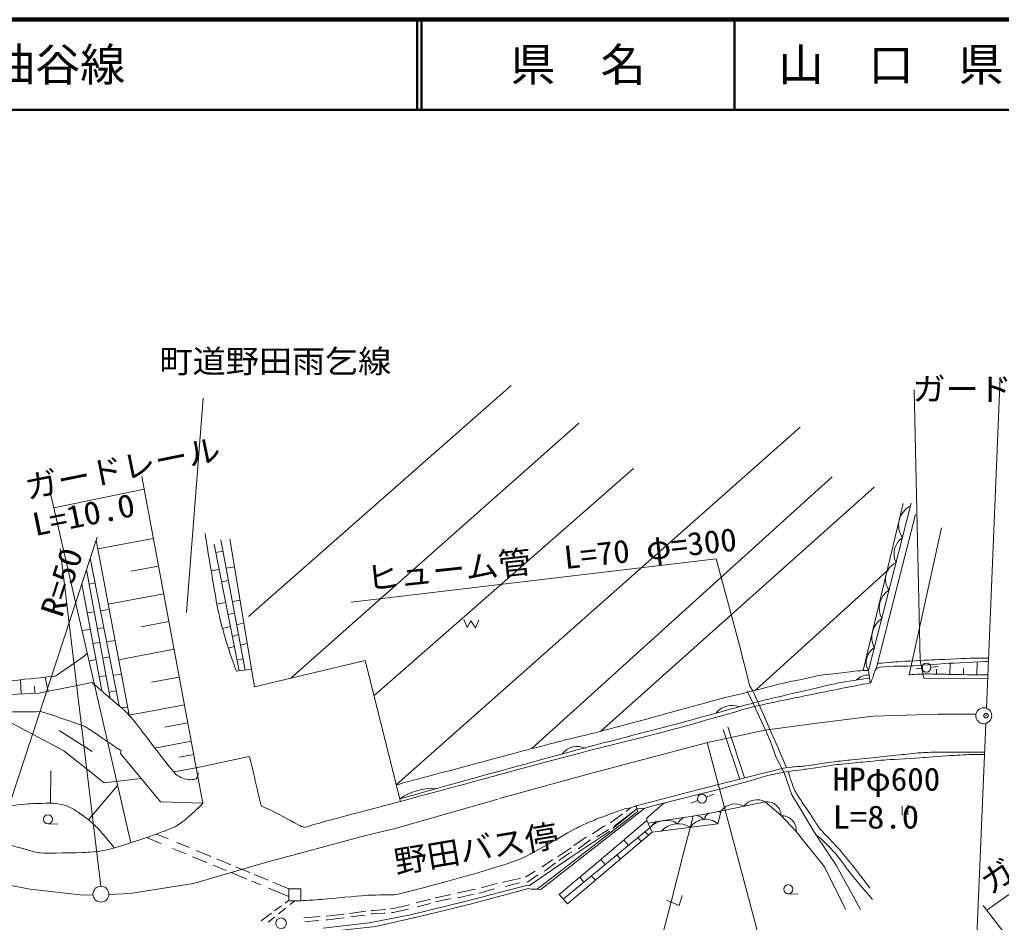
# Model space of a CAD drawing. Units: millimetres, scale not verified. Extents: x 40000 to 680000, y 20000 to 380000.
# Drawn here: x 253615 to 362631, y 279746 to 380000 of the extents above; entities that cross this region are included whole.
import ezdxf
from ezdxf.enums import TextEntityAlignment as Align

# ---------------------------------------------------------------- set-up
doc = ezdxf.new("R2010")
doc.units = ezdxf.units.MM
doc.header["$LTSCALE"] = 1000
doc.header["$PDMODE"] = 32
doc.header["$PDSIZE"] = 500
doc.linetypes.add('CHAIN', pattern=[18.5, 12, -1.5, 3.5, -1.5])
for name, color, linetype, lineweight in [('M-BGD', 7, 'Continuous', 13), ('M-BMK', 2, 'CHAIN', 13), ('M-TTL', 2, 'Continuous', 140), ('M-TTL-LINE', 7, 'Continuous', 50), ('M-TTL-TXT', 7, 'Continuous', 13), ('M-WORK', 1, 'Continuous', 13)]:
    doc.layers.add(name, color=color, linetype=linetype, lineweight=lineweight)
doc.styles.add('ＭＳ ゴシック', font='')
doc.styles.get('ＭＳ ゴシック').set_extended_font_data('MS Gothic')

msp = doc.modelspace()

# ---------------------------------------------------------------- linework, layer by layer
at = {"layer": 'M-BGD'}
for centre in [(360677, 302699), (262645, 282880)]:
    msp.add_circle(centre, 886, dxfattribs=at)
msp.add_point((360921, 302695), dxfattribs=at)
at = {"layer": 'M-BMK'}
for points in [[(263531, 282859), (265857, 282947), (272930, 284060), (280903, 286397), (291903, 289372), (294069, 289887), (295168, 290131), (306910, 293501), (316851, 296245), (322435, 297725), (330036, 299727), (336370, 301080), (342193, 301880), (348411, 302639), (355603, 302861), (359804, 302852)], [(166761, 301516), (167851, 301555), (179362, 301454), (182197, 301294), (186891, 301077), (190774, 300798), (194577, 300320), (198693, 299815), (201362, 299337), (205987, 298271), (210422, 297255), (217198, 295013), (222713, 293165), (227691, 291419), (234402, 289170), (240496, 287079), (246127, 285316), (249779, 284337), (254779, 283446), (260666, 282752), (261763, 282793)]]:
    msp.add_lwpolyline(points, dxfattribs=at)
at = {"layer": 'M-TTL'}
msp.add_line((680000, 380000), (40000, 380000), dxfattribs=at)
at = {"layer": 'M-TTL-LINE'}
for p, q in [((297750, 380000), (297750, 370000)), ((298250, 380000), (298250, 370000)), ((333000, 380000), (333000, 370000)), ((40000, 370000), (680000, 370000))]:
    msp.add_line(p, q, dxfattribs=at)
at = {"layer": 'M-WORK'}
for p, q in [((360962, 303538), (362493, 340279)), ((308209, 339378), (279047, 313710)), ((353632, 308826), (352966, 338881)), ((272157, 314159), (273980, 337947)), ((315702, 335198), (283723, 306859)), ((295435, 295013), (340289, 334759)), ((273225, 296919), (267172, 329244)), ((292964, 304919), (321785, 330135)), ((310491, 299037), (343839, 329231)), ((265947, 288581), (257063, 327232)), ((257399, 325770), (267431, 327864)), ((318172, 300982), (348523, 328083)), ((347270, 307705), (351713, 326261)), ((348731, 307908), (353111, 325043)), ((355991, 323545), (352404, 307229)), ((249528, 283854), (262218, 322523)), ((265765, 302766), (262104, 322177)), ((268455, 322393), (262281, 321237)), ((275200, 321765), (277990, 307671)), ((278660, 307766), (275959, 322213)), ((262645, 283766), (258119, 321223)), ((275389, 320809), (276193, 320959)), ((261456, 320204), (264676, 303783)), ((290423, 315298), (330975, 320129)), ((263665, 304647), (261033, 318914)), ((269032, 319310), (265947, 318733)), ((274880, 318789), (275760, 318937)), ((276547, 319070), (277462, 319224)), ((335333, 305524), (349918, 318766)), ((260519, 317348), (262727, 305447)), ((261329, 317312), (261999, 317439)), ((276033, 317559), (276802, 317702)), ((260453, 317147), (260553, 317166)), ((269610, 316227), (263444, 315073)), ((275514, 315089), (276489, 315254)), ((277236, 315380), (278086, 315523)), ((261118, 314117), (261896, 314238)), ((262605, 314347), (263553, 314494)), ((276751, 313931), (277482, 314068)), ((270186, 313148), (267105, 312572)), ((277721, 312787), (278512, 312999)), ((260530, 312148), (261462, 312267)), ((262241, 312366), (262975, 312459)), ((276145, 312364), (277015, 312597)), ((261749, 310716), (262527, 310817)), ((263278, 310914), (264205, 311035)), ((277233, 311495), (277921, 311716)), ((278142, 310535), (278896, 310718)), ((270763, 310069), (264605, 308916)), ((276796, 310209), (277456, 310369)), ((261306, 308772), (262082, 308924)), ((262848, 309074), (263609, 309223)), ((277750, 308882), (278427, 309009)), ((356919, 307286), (356939, 308526)), ((359919, 307237), (359942, 308674)), ((277690, 307629), (279377, 307868)), ((353152, 307918), (353804, 307982)), ((353920, 307326), (353880, 308317)), ((354814, 308080), (355612, 308158)), ((355419, 307317), (355431, 307875)), ((358419, 307262), (358430, 307931)), ((253795, 305105), (253720, 306692)), ((256772, 305401), (256451, 306987)), ((262427, 307060), (263206, 307132)), ((264005, 307206), (264911, 307290)), ((271338, 306994), (268261, 306418)), ((255293, 305175), (255255, 305976)), ((263542, 305312), (264345, 305469)), ((264866, 303617), (265596, 303662)), ((271914, 303920), (265764, 302768)), ((257996, 301057), (261652, 298722)), ((272294, 301894), (269743, 301416)), ((331753, 301172), (333595, 295649)), ((334117, 295782), (332249, 301454)), ((359467, 267660), (360892, 301839)), ((272673, 299868), (268621, 299109)), ((329963, 299708), (340344, 260749)), ((272949, 298393), (271312, 298087)), ((257059, 292969), (257079, 296580)), ((273225, 296919), (270729, 296452)), ((261279, 291117), (264480, 294964)), ((328155, 293002), (328921, 293298)), ((329868, 293663), (330691, 293980)), ((311498, 283380), (323023, 292414)), ((319495, 290166), (322150, 292348)), ((322260, 292046), (322150, 292348)), ((351628, 292669), (351628, 291651)), ((352260, 292789), (352260, 291705)), ((361013, 281087), (377827, 293058)), ((311070, 283446), (322260, 292046)), ((256772, 290684), (257849, 290652)), ((313982, 282315), (323622, 290273)), ((323255, 291069), (323860, 289756)), ((324220, 290895), (323394, 290768)), ((267693, 289153), (269305, 288489)), ((268811, 289552), (270121, 289011)), ((320719, 288897), (321220, 288290)), ((322276, 289162), (322645, 288727)), ((323052, 289802), (323469, 289425)), ((270577, 287965), (272070, 287350)), ((271076, 288617), (272459, 288046)), ((272826, 287038), (274401, 286389)), ((273226, 287730), (274861, 287055)), ((275465, 286805), (277077, 286140)), ((318168, 286737), (318642, 286162)), ((319934, 287228), (320327, 286764)), ((275098, 286102), (276547, 285505)), ((277588, 285929), (279191, 285267)), ((277093, 285280), (278852, 284556)), ((279683, 285064), (281201, 284438)), ((315815, 284758), (316274, 284207)), ((317104, 284892), (317563, 284423)), ((279417, 284323), (280410, 283914)), ((281266, 283561), (283511, 282636)), ((281745, 284213), (283511, 283484)), ((311070, 283446), (311498, 283380)), ((338972, 282918), (340049, 282886)), ((281923, 281020), (282688, 281590)), ((282376, 280705), (283161, 281334)), ((283092, 281890), (283511, 282202)), ((283638, 281716), (284178, 282149)), ((360595, 281633), (381264, 254698)), ((280445, 279918), (281577, 280761)), ((281221, 279780), (281914, 280335)), ((285192, 280250), (286969, 280396))]:
    msp.add_line(p, q, dxfattribs=at)
for points in [[(348067, 306348), (347871, 307712), (352625, 326309)], [(276941, 322316), (279706, 305911), (291993, 308810), (295892, 293181)], [(338767, 296915), (338090, 298512), (337495, 299876), (337075, 300842), (336328, 302568), (335857, 303637), (335047, 305452), (334717, 305982), (333434, 310929), (330975, 320129)], [(302942, 313391), (303322, 312509), (303736, 313215), (304245, 312462), (304604, 313303)], [(199608, 309980), (203145, 305413), (204710, 304902), (210689, 303405), (218735, 301236), (225802, 299231), (227483, 298538), (228302, 298537), (234374, 299867), (238632, 300594), (241800, 301083), (245647, 301558), (249655, 301882), (252142, 302148), (255129, 300594), (258508, 298794), (260987, 296837), (263020, 295251), (267075, 295716)], [(361098, 306792), (354004, 306884), (353632, 308826)], [(235815, 304248), (246939, 304782), (255765, 305197), (261687, 306396)], [(347000, 281175), (344277, 286091), (342729, 288418), (341798, 289824), (340127, 292635), (339376, 293927), (338550, 296235), (338161, 297032), (337638, 298068), (336992, 299834), (336499, 300928), (335528, 303083), (335102, 304000), (334371, 305463)], [(264873, 298811), (264818, 298499), (269264, 293137), (273966, 292967)], [(273966, 292967), (273225, 296919), (279118, 298177)], [(322087, 292675), (328899, 294449), (335914, 296241), (338155, 296811)], [(322150, 292348), (323023, 292414), (324239, 292745), (328796, 293907), (331225, 294517), (332934, 294985), (334746, 295467), (336652, 296044), (338511, 296444)], [(319586, 290405), (322150, 292348), (322087, 292675)], [(320953, 292057), (321056, 292128), (321457, 292484)], [(323622, 290273), (324220, 290895), (329292, 291702), (331963, 292202)], [(331963, 292202), (336416, 293133), (338170, 291597), (339846, 289841), (342997, 285919), (345316, 281217)], [(319195, 290811), (319271, 290855), (320363, 291653), (320555, 291785)], [(323860, 289756), (331129, 290706), (331532, 292121)], [(324280, 275580), (325301, 279473), (325966, 282032), (327420, 287742), (328125, 290378), (328392, 291559)], [(317228, 289591), (317248, 289602), (318463, 290381), (318670, 290502)], [(317702, 289243), (317828, 289304), (318845, 289959), (319019, 290064)], [(287317, 279090), (292424, 279685), (297001, 280588), (303207, 282094), (309747, 283807), (310231, 283850), (314602, 286850), (319156, 289868)], [(313510, 282839), (314454, 281790), (323860, 289756)], [(315168, 288266), (315348, 288396), (316469, 289165), (316639, 289260)], [(315655, 287932), (315701, 287955), (316926, 288867), (317039, 288922)], [(313394, 287052), (313401, 287056), (314645, 287892), (314849, 288038)], [(311649, 285900), (312720, 286654), (312863, 286739)], [(313523, 286630), (313612, 286692), (314609, 287404), (314948, 287576)], [(311863, 285442), (311997, 285524), (313070, 286312), (313112, 286342)], [(307248, 284191), (307463, 284236), (309107, 284617), (309219, 284644)], [(309777, 284781), (309840, 284797), (310876, 285433)], [(309943, 284227), (310059, 284242), (311171, 285020)], [(287401, 278675), (293183, 279298), (298807, 280594), (303652, 281776), (310134, 283523), (310371, 283416), (311070, 283446)], [(302217, 282976), (303967, 283381), (304254, 283450)], [(304590, 282979), (304845, 283035), (306061, 283406), (306362, 283473)], [(304923, 283612), (305030, 283637), (306550, 284046), (306604, 284057)], [(307547, 283738), (307846, 283805), (308749, 284080), (309123, 284126)], [(299766, 282457), (299955, 282505), (301376, 282799), (301490, 282823)], [(299803, 282013), (299982, 282061), (301331, 282355), (301459, 282374)], [(302305, 282499), (302461, 282523), (303724, 282788), (304027, 282855)], [(325446, 282225), (326856, 281614), (327196, 282714)], [(294805, 281241), (295117, 281280), (296899, 281696), (296921, 281703)], [(297664, 281930), (297879, 281996), (299141, 282301), (299220, 282321)], [(297767, 281485), (297893, 281519), (299080, 281823), (299290, 281879)], [(287648, 280417), (287673, 280417), (289564, 280648), (289638, 280658)], [(287666, 280026), (287844, 280038), (289288, 280209), (289670, 280265)], [(290227, 280740), (290288, 280749), (292033, 280996), (292067, 280999)], [(290401, 280374), (290570, 280398), (291653, 280503), (291930, 280551)], [(292657, 281051), (292915, 281073), (294236, 281169)], [(292663, 280677), (292811, 280702), (294084, 280769), (294159, 280774)], [(294923, 280831), (295110, 280845), (296591, 281168), (296804, 281225)], [(285277, 279796), (286728, 279962), (286792, 279966)]]:
    msp.add_lwpolyline(points, dxfattribs=at)
msp.add_lwpolyline([(283511, 283484), (283511, 282149), (284841, 282149), (284841, 283484)], close=True, dxfattribs=at)
for centre, radius in [((354309, 308027), 508), ((329397, 293474), 508), ((256767, 291192), 508), ((338968, 283426), 508), ((282646, 279646), 588)]:
    msp.add_circle(centre, radius, dxfattribs=at)
for centre, radius, start, end in [((353621, 323843), 2400, 116.69587, 214.62687), ((352927, 320662), 2223, 125.18031, 206.14243), ((351751, 317869), 1991, 114.32371, 216.99903), ((351519, 314629), 2452, 123.62594, 207.6968), ((350820, 311382), 2571, 124.93112, 206.39162), ((349468, 308650), 1852, 120.89075, 210.43199), ((347902, 305270), 1954, 88.86044, 134.41145), ((332777, 301370), 2464, 72.37286, 137.56548), ((315522, 297177), 2102, 64.07285, 142.53152), ((299398, 288403), 6197, 85.99701, 125.25184), ((335515, 291492), 1872, 61.23144, 142.38969), ((333062, 291013), 1889, 59.13129, 144.07405), ((336594, 291566), 1577, 1.10817, 96.47807), ((328335, 289830), 1852, 122.50102, 151.81742), ((329796, 289144), 2053, 49.50613, 145.38377), ((328335, 289830), 1852, 47.1555, 75.58746), ((330870, 290723), 1358, 123.33126, 160.01882), ((330870, 290723), 1358, 63.29567, 77.86878), ((338211, 289959), 1638, 355.8994, 91.43616), ((325422, 288634), 2434, 58.25652, 137.69364), ((326746, 288156), 2548, 57.71654, 137.17336)]:
    msp.add_arc(centre, radius, start, end, dxfattribs=at)
for points, knots in [([(274200, 322917), (274446, 321349), (275235, 316652), (275514, 315089), (275588, 314678), (275854, 313451), (275962, 313047), (276145, 312364), (276753, 310329), (276968, 309654), (277099, 309245), (277532, 308029), (277690, 307629)], [0, 0, 0, 0, 1, 1, 1, 2, 2, 2, 3, 3, 3, 4, 4, 4, 4]), ([(257148, 307073), (257243, 307046), (257556, 307090), (257640, 307143), (258358, 307599), (260447, 309068), (261118, 309590)], [0, 0, 0, 0, 1, 1, 1, 2, 2, 2, 2]), ([(279118, 298177), (279417, 297323), (280141, 293605), (280478, 292636), (282891, 291666), (284499, 290464), (285250, 290297), (287571, 291011), (293763, 292607), (295892, 293181), (299877, 294257), (311830, 297493), (315821, 298546), (317851, 299081), (323971, 300580), (326000, 301120), (327847, 301613), (333349, 303227), (335199, 303710), (336031, 303927), (338561, 304443), (339404, 304618), (340673, 304880), (344484, 305639), (345754, 305893), (346216, 305985), (347670, 306257), (348067, 306348), (348366, 306551), (348496, 307849), (348830, 307988), (349521, 308276), (351818, 308171), (352565, 308222), (353320, 308272), (355584, 308449), (356339, 308493), (357321, 308551), (360267, 308693), (361250, 308731)], [0, 0, 0, 0, 1, 1, 1, 2, 2, 2, 3, 3, 3, 4, 4, 4, 5, 5, 5, 6, 6, 6, 7, 7, 7, 8, 8, 8, 9, 9, 9, 10, 10, 10, 11, 11, 11, 12, 12, 12, 13, 13, 13, 13]), ([(348880, 308492), (349334, 308543), (350699, 308664), (351155, 308694), (351899, 308743), (354134, 308851), (354879, 308886), (355718, 308927), (358235, 309049), (359075, 309075), (359492, 309088), (360746, 309092), (361164, 309082)], [0, 0, 0, 0, 1, 1, 1, 2, 2, 2, 3, 3, 3, 4, 4, 4, 4]), ([(295435, 295013), (296206, 295220), (298519, 295839), (299291, 296045), (301342, 296593), (307496, 298239), (309548, 298785), (310309, 298988), (312593, 299598), (313356, 299792), (314150, 299994), (316542, 300557), (317335, 300763), (318932, 301177), (323714, 302462), (325307, 302893), (326574, 303235), (330367, 304291), (331637, 304624), (332289, 304796), (334259, 305256), (334913, 305418), (335799, 305638), (338447, 306331), (339336, 306538), (340026, 306573), (341808, 307067), (342432, 307163), (343290, 307295), (345875, 307591), (346738, 307678), (346964, 307700), (347645, 307721), (347871, 307712)], [0, 0, 0, 0, 1, 1, 1, 2, 2, 2, 3, 3, 3, 4, 4, 4, 5, 5, 5, 6, 6, 6, 7, 7, 7, 8, 8, 8, 9, 9, 9, 10, 10, 10, 11, 11, 11, 11]), ([(240259, 305933), (241401, 305877), (244834, 305869), (245976, 305920), (246982, 305964), (249985, 306306), (250987, 306407), (251967, 306506), (254905, 306816), (255885, 306921), (256138, 306949), (256895, 307040), (257148, 307073)], [0, 0, 0, 0, 1, 1, 1, 2, 2, 2, 3, 3, 3, 4, 4, 4, 4]), ([(261687, 306396), (262366, 305675), (264944, 303638), (265677, 302861), (266391, 302105), (268246, 299602), (268881, 298779), (269281, 298261), (270482, 296704), (270929, 296225), (271053, 296092), (271541, 295823), (271709, 295751), (271851, 295689), (272332, 295604), (272486, 295588), (272609, 295575), (272964, 295615), (273084, 295645), (273139, 295658), (273283, 295739), (273309, 295789), (273364, 295897), (273457, 296240), (273466, 296361)], [0, 0, 0, 0, 1, 1, 1, 2, 2, 2, 3, 3, 3, 4, 4, 4, 5, 5, 5, 6, 6, 6, 7, 7, 7, 8, 8, 8, 8]), ([(295822, 293463), (299684, 294554), (311288, 297763), (315162, 298811), (317483, 299439), (324472, 301228), (326796, 301845), (328565, 302315), (333853, 303794), (335627, 304242), (337405, 304691), (342762, 305948), (344555, 306333), (345221, 306476), (347241, 306770), (347913, 306879), (347928, 306881), (347974, 306888), (347989, 306889)], [0, 0, 0, 0, 1, 1, 1, 2, 2, 2, 3, 3, 3, 4, 4, 4, 5, 5, 5, 6, 6, 6, 6]), ([(352404, 307229), (352751, 307265), (353795, 307327), (354144, 307332), (354652, 307340), (356176, 307298), (356684, 307290), (357563, 307275), (360199, 307233), (361078, 307219)], [0, 0, 0, 0, 1, 1, 1, 2, 2, 2, 3, 3, 3, 3]), ([(65667, 281931), (66317, 281773), (67389, 281516), (67664, 281456), (68082, 281366), (69337, 281107), (69758, 281034), (70269, 280946), (71809, 280736), (72320, 280653), (72593, 280608), (73402, 280408), (73677, 280393), (74377, 280354), (76480, 280364), (77181, 280384), (77645, 280397), (79034, 280515), (79497, 280559), (80090, 280615), (81873, 280768), (82458, 280883), (83337, 281057), (85939, 281743), (86797, 282003), (87414, 282191), (89217, 282897), (89822, 283121), (90347, 283316), (91945, 283849), (92448, 284094), (93286, 284501), (95697, 285914), (96507, 286372), (97189, 286757), (99221, 287933), (99907, 288309), (101129, 288979), (104815, 290945), (106043, 291602), (106827, 292022), (109181, 293273), (109966, 293692), (110456, 293953), (111919, 294753), (112416, 295002), (113188, 295390), (115538, 296486), (116310, 296873), (117331, 297386), (120359, 298994), (121382, 299504), (122444, 300035), (125637, 301619), (126732, 302077), (127408, 302359), (129509, 303005), (130216, 303194), (130889, 303373), (132936, 303783), (133620, 303912), (134596, 304095), (137530, 304610), (138513, 304749), (139534, 304894), (142605, 305257), (143633, 305334), (145064, 305443), (149366, 305627), (150800, 305680), (152012, 305725), (155650, 305803), (156863, 305826), (158246, 305853), (162394, 305914), (163777, 305933), (165136, 305951), (169213, 306001), (170572, 306013), (172051, 306025), (176487, 306085), (177965, 306052), (179894, 306010), (185678, 305750), (187605, 305640), (188910, 305566), (191771, 305562), (194121, 305135), (195468, 305006), (199512, 304614), (200843, 304374), (202603, 304058), (207835, 302850), (209555, 302364), (212201, 301617), (220045, 299059), (222661, 298213), (224945, 297474), (231772, 295182), (234054, 294437), (235885, 293839), (241396, 292103), (243224, 291496), (244818, 290967), (249569, 289285), (251164, 288761), (251834, 288540), (253869, 287960), (254549, 287771), (254814, 287698), (255615, 287464), (255891, 287453), (256903, 287412), (259942, 287468), (260954, 287515), (261435, 287537), (262879, 287686), (263347, 287800), (264252, 288021), (266911, 288886), (267792, 289187), (268418, 289400), (270279, 290088), (270879, 290364), (271116, 290474), (271753, 290937), (271952, 291105), (272372, 291459), (273643, 292617), (273966, 292967)], [0, 0, 0, 0, 1, 1, 1, 2, 2, 2, 3, 3, 3, 4, 4, 4, 5, 5, 5, 6, 6, 6, 7, 7, 7, 8, 8, 8, 9, 9, 9, 10, 10, 10, 11, 11, 11, 12, 12, 12, 13, 13, 13, 14, 14, 14, 15, 15, 15, 16, 16, 16, 17, 17, 17, 18, 18, 18, 19, 19, 19, 20, 20, 20, 21, 21, 21, 22, 22, 22, 23, 23, 23, 24, 24, 24, 25, 25, 25, 26, 26, 26, 27, 27, 27, 28, 28, 28, 29, 29, 29, 30, 30, 30, 31, 31, 31, 32, 32, 32, 33, 33, 33, 34, 34, 34, 35, 35, 35, 36, 36, 36, 37, 37, 37, 38, 38, 38, 39, 39, 39, 40, 40, 40, 41, 41, 41, 42, 42, 42, 43, 43, 43, 43]), ([(232014, 301716), (232379, 301706), (233476, 301710), (233841, 301724), (234177, 301736), (235459, 301949), (236228, 301949), (237432, 302144), (238920, 302293), (239772, 302391), (240641, 302490), (243252, 302747), (244122, 302830), (244398, 302857), (245226, 302930), (245503, 302942), (246345, 302977), (248874, 303047), (249717, 303063), (250968, 303088), (254723, 303137), (255974, 303146)], [0, 0, 0, 0, 1, 1, 1, 2, 2, 2, 3, 3, 3, 4, 4, 4, 5, 5, 5, 6, 6, 6, 7, 7, 7, 7]), ([(255974, 303146), (256939, 302934), (259664, 301899), (260659, 301589), (261267, 301314), (262891, 300126), (263448, 299759), (263734, 299571), (264588, 299001), (264873, 298811)], [0, 0, 0, 0, 1, 1, 1, 2, 2, 2, 3, 3, 3, 3]), ([(338155, 296811), (338388, 296858), (339094, 296969), (339330, 296995), (339640, 297030), (340574, 297079), (340884, 297118), (341521, 297197), (343422, 297503), (344059, 297586), (344443, 297636), (345600, 297742), (345985, 297782), (347071, 297896), (350327, 298241), (351412, 298354), (351846, 298400), (353148, 298546), (353583, 298578), (353954, 298606), (355070, 298651), (355442, 298655), (356508, 298667), (359706, 298668), (360772, 298658)], [0, 0, 0, 0, 1, 1, 1, 2, 2, 2, 3, 3, 3, 4, 4, 4, 5, 5, 5, 6, 6, 6, 7, 7, 7, 8, 8, 8, 8]), ([(338511, 296444), (339018, 296507), (340538, 296706), (341044, 296777), (341714, 296871), (343718, 297181), (344389, 297266), (344897, 297330), (346429, 297474), (346939, 297523), (347529, 297580), (349299, 297751), (349891, 297795), (350699, 297855), (353125, 297992), (353934, 298046), (354576, 298089), (356503, 298242), (357145, 298282), (357638, 298313), (359117, 298387), (359611, 298403), (359841, 298410), (360533, 298408), (360763, 298399)], [0, 0, 0, 0, 1, 1, 1, 2, 2, 2, 3, 3, 3, 4, 4, 4, 5, 5, 5, 6, 6, 6, 7, 7, 7, 8, 8, 8, 8]), ([(348039, 283562), (347450, 284346), (345627, 286658), (345002, 287415), (344706, 287773), (343749, 288791), (343435, 289134), (343237, 289350), (342616, 289975), (342437, 290207), (342212, 290499), (341627, 291440), (341421, 291746), (341216, 292051), (340586, 292957), (340386, 293265), (340232, 293504), (339768, 294221), (339655, 294481), (339486, 294869), (339084, 296055), (338969, 296502)], [0, 0, 0, 0, 1, 1, 1, 2, 2, 2, 3, 3, 3, 4, 4, 4, 5, 5, 5, 6, 6, 6, 7, 7, 7, 7]), ([(242871, 291612), (243544, 291662), (245561, 291848), (246231, 291922), (247238, 292034), (250250, 292424), (251255, 292544), (251909, 292622), (253869, 292868), (254525, 292910), (255136, 292950), (256975, 292990), (257587, 292957), (257847, 292943), (258615, 292764), (258861, 292676), (259074, 292599), (259667, 292262), (259859, 292143), (260088, 292001), (260751, 291537), (260964, 291372), (261199, 291190), (261880, 290615), (262093, 290408), (262283, 290223), (262802, 289620), (262975, 289419), (263155, 289209), (263682, 288567), (263857, 288353), (263912, 288287), (264073, 288084), (264125, 288016)], [0, 0, 0, 0, 1, 1, 1, 2, 2, 2, 3, 3, 3, 4, 4, 4, 5, 5, 5, 6, 6, 6, 7, 7, 7, 8, 8, 8, 9, 9, 9, 10, 10, 10, 11, 11, 11, 11]), ([(295228, 282808), (298007, 283365), (306209, 285674), (308871, 286649), (310274, 287164), (314112, 289527), (315439, 290214), (315867, 290436), (317195, 291014), (317642, 291194), (318227, 291431), (319999, 292096), (320597, 292298), (320763, 292355), (321286, 292441), (321457, 292484), (321584, 292516), (321963, 292631), (322087, 292675)], [0, 0, 0, 0, 1, 1, 1, 2, 2, 2, 3, 3, 3, 4, 4, 4, 5, 5, 5, 6, 6, 6, 6]), ([(313510, 282839), (315482, 284457), (321330, 289396), (323255, 291069), (323293, 291102), (323233, 291285), (323269, 291320), (323617, 291657), (324581, 292493), (325179, 292985)], [0, 0, 0, 0, 1, 1, 1, 2, 2, 2, 3, 3, 3, 3]), ([(348304, 282281), (347778, 282899), (346229, 284775), (345722, 285408), (345416, 285790), (344558, 286983), (344241, 287355), (343955, 287689), (343030, 288629), (342711, 288931), (342591, 289046), (342196, 289349), (342055, 289436)], [0, 0, 0, 0, 1, 1, 1, 2, 2, 2, 3, 3, 3, 4, 4, 4, 4]), ([(284841, 282149), (285354, 282173), (286893, 282273), (287406, 282315), (288324, 282390), (291073, 282679), (291992, 282737), (292638, 282777), (294580, 282820), (295228, 282808)], [0, 0, 0, 0, 1, 1, 1, 2, 2, 2, 3, 3, 3, 3])]:
    msp.add_open_spline(points, degree=3, knots=knots, dxfattribs=at)

# ---------------------------------------------------------------- texts
at = {"layer": 'M-TTL-TXT', "style": 'ＭＳ ゴシック'}
msp.add_text('路 線 名      主要地方道長門油谷線', height=3666, dxfattribs=at).set_placement((180380, 375000), align=Align.MIDDLE_LEFT)
for s, p in [('県\u3000名', (315625, 375000)), ('山\u3000口\u3000県', (350375, 375000))]:
    msp.add_text(s, height=3666, dxfattribs=at).set_placement(p, align=Align.MIDDLE_CENTER)
at = {"layer": 'M-WORK', "style": 'ＭＳ ゴシック'}
for s, width, p in [('町道野田雨乞線', 1.05, (269153, 340006)), ('ガードレール', 1.05, (352761, 336927)), ('HPφ600', 1.05, (343892, 293595)), ('L=8.0', 1.1, (343892, 289395))]:
    msp.add_text(s, height=2566, dxfattribs=dict(at, width=width)).set_placement(p, align=Align.BOTTOM_LEFT)
for s, rotation, width, p in [('ガードレール', 11.426, 1.05, (254639, 325994)), ('L=10.0', 11.426, 1.1, (255471, 321877)), ('ヒューム管\u3000L=70 φ=300', 6.113, 1.05, (292347, 315869)), ('R=50', 72.05, 1.1, (259050, 313247)), ('ガードレール', 34.388, 1.05, (361844, 282121)), ('野田バス停', 9.588, 1.05, (295569, 284389))]:
    msp.add_text(s, height=2566, rotation=rotation, dxfattribs=dict(at, width=width)).set_placement(p, align=Align.BOTTOM_LEFT)

doc.saveas('drawing.dxf')
